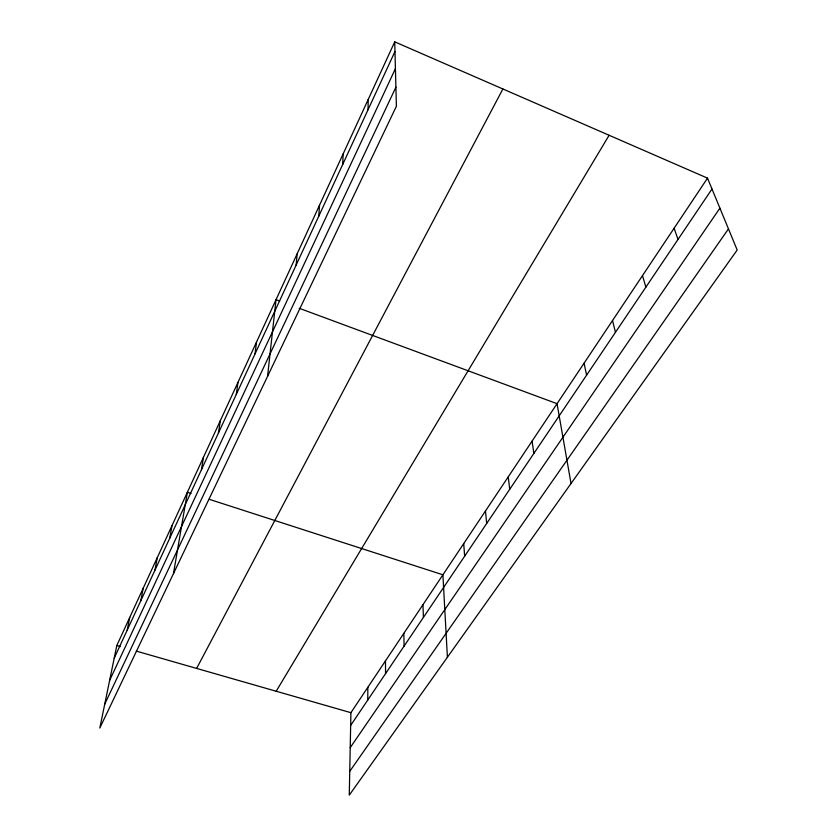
<?xml version="1.0" encoding="UTF-8"?>
<svg xmlns="http://www.w3.org/2000/svg" width="837" height="837" viewBox="0 0 837 837"><rect width="100%" height="100%" fill="white"/><g stroke="black" fill="none" stroke-linecap="round" stroke-linejoin="round"><path stroke-width="1.26" d="M367.757 700.025L367.851 687.292M368.05 109.71L368.186 99.509M707.516 178.145L350.912 712.685L349.27 795.15L737.188 250.012L707.516 178.145L394.729 41.85L116.814 645.515L99.812 728.044L396.393 106.247L394.729 41.85M342.689 164.512L343.16 153.862M318.761 216.218L319.535 205.191M296.141 265.088L297.187 253.726M267.558 376.357L276.022 299.698L279.684 301.058M255.023 353.925L256.52 342.061M236.285 394.405L237.97 382.352M218.457 432.949L220.298 420.729M201.455 469.672L203.454 457.326M173.468 573.638L187.373 492.25L191.045 493.443M169.754 538.17L172.004 525.626M154.95 570.154L157.304 557.557M140.783 600.778L143.232 588.118M127.203 630.104L129.745 617.413M114.198 658.227L394.98 51.517M109.616 680.45L395.42 68.644M104.73 704.179L395.901 87.226M196.632 668.418L502.891 88.973M276.189 691.247L609.116 135.27M350.661 725.417L711.994 188.995M350.211 747.65L719.904 208.162M349.74 771.348L728.462 228.888M116.814 645.515L120.465 646.572M136.326 651.113L350.912 712.685M209.438 499.375L442.899 574.799L447.397 657.244M299.196 308.278L557.055 403.685L571.022 483.514M674.109 228.229L678.022 239.434M642.481 275.624L645.882 287.133M612.517 320.54L615.457 332.31M584.08 363.174L586.591 375.164M532.07 441.13L533.86 453.445M508.237 476.86L509.723 489.289M485.481 510.968L486.674 523.491M463.719 543.59L464.65 556.187M422.957 604.701L423.417 617.392M403.832 633.368L404.093 646.091M385.48 660.874L385.554 673.607"/></g></svg>
